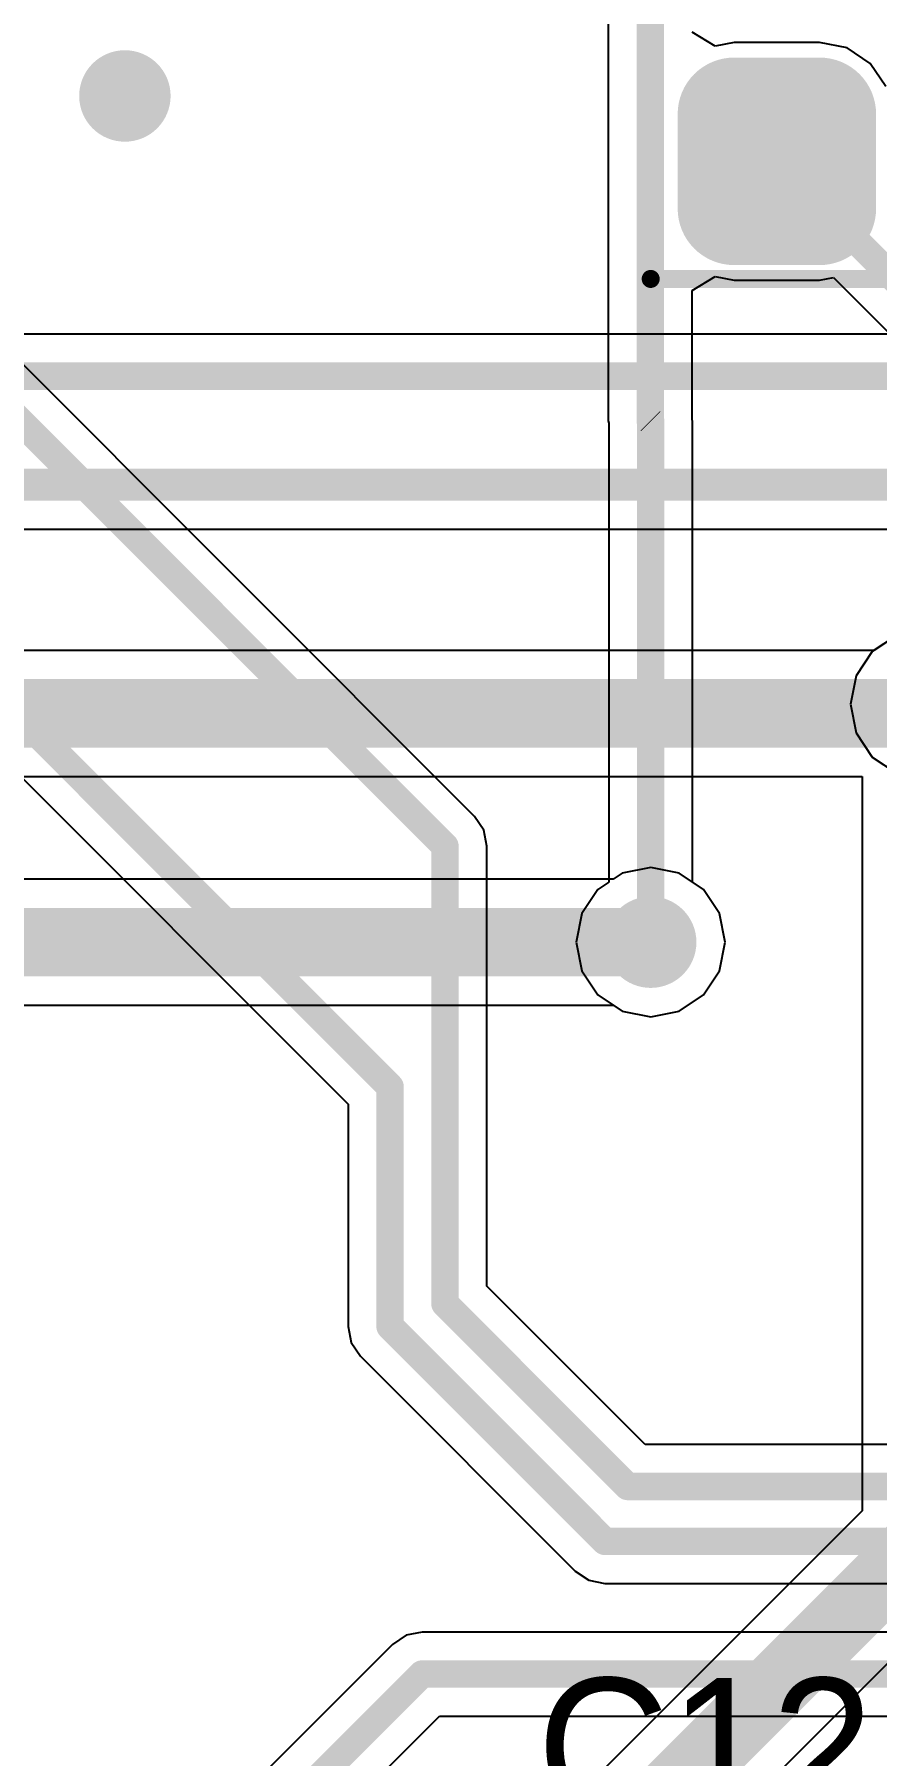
# Model space of a CAD drawing. Header units: millimetres. Extents: x -14 to 86, y -29 to 39.
# Drawn here: x 34.55 to 39.23, y 12.76 to 22.31 of the extents above; entities that cross this region are included whole.
import ezdxf

# ---------------------------------------------------------------- set-up
doc = ezdxf.new("R2010")
doc.units = ezdxf.units.MM
for name, color, linetype in [('BottomLayer', 5, 'Continuous'), ('Mechanical15', 56, 'Continuous'), ('MultiLayer', 9, 'Continuous'), ('TopLayer', 1, 'Continuous'), ('TopOverlay', 2, 'Continuous'), ('TopPaste', 8, 'Continuous'), ('TopSolder', 216, 'Continuous'), ('ViaHoleLayer', 16, 'Continuous')]:
    doc.layers.add(name, color=color, linetype=linetype)

# ---------------------------------------------------------------- blocks, each defined once
blk = doc.blocks.new('SMT_TRIODE_NPN_23')
at = {"layer": 'Mechanical15', "const_width": 0.1}
for points in [[(-1.651, 1.778), (1.651, 1.778)], [(-1.651, -1.778), (-1.651, 1.778)], [(1.651, -1.778), (1.651, 1.778)], [(0, -0.254), (0, 0.254)], [(-0.254, 0), (0.254, 0)], [(-1.651, -1.778), (1.651, -1.778)]]:
    blk.add_lwpolyline(points, dxfattribs=at)
at = {"layer": 'Mechanical15', "const_width": 0.05}
for points in [[(-1.676, 1.778, 1), (-1.626, 1.778, 1)], [(-1.676, 1.778, 1), (-1.626, 1.778, 1)], [(1.626, 1.778, 1), (1.676, 1.778, 1)], [(1.626, 1.778, 1), (1.676, 1.778, 1)], [(-0.025, 0.254, 1), (0.025, 0.254, 1)], [(-0.279, 0, 1), (-0.229, 0, 1)], [(0.229, 0, 1), (0.279, 0, 1)], [(-0.025, -0.254, 1), (0.025, -0.254, 1)], [(-1.676, -1.778, 1), (-1.626, -1.778, 1)], [(-1.676, -1.778, 1), (-1.626, -1.778, 1)], [(1.626, -1.778, 1), (1.676, -1.778, 1)], [(1.626, -1.778, 1), (1.676, -1.778, 1)]]:
    blk.add_lwpolyline(points, format="xyb", close=True, dxfattribs=at)
at = {"layer": 'TopLayer', "const_width": 0.2375}
for points in [[(-0.3563, 1.3875, 1), (-0.1188, 1.3875, 1)], [(0.1188, 1.3875, 1), (0.3563, 1.3875, 1)], [(-0.3563, 0.8625, 1), (-0.1188, 0.8625, 1)], [(0.1188, 0.8625, 1), (0.3563, 0.8625, 1)], [(-1.3063, -0.8625, 1), (-1.0688, -0.8625, 1)], [(-0.8313, -0.8625, 1), (-0.5938, -0.8625, 1)], [(0.5938, -0.8625, 1), (0.8313, -0.8625, 1)], [(1.0688, -0.8625, 1), (1.3063, -0.8625, 1)], [(-1.3063, -1.3875, 1), (-1.0688, -1.3875, 1)], [(-0.8313, -1.3875, 1), (-0.5938, -1.3875, 1)], [(0.5938, -1.3875, 1), (0.8313, -1.3875, 1)], [(1.0688, -1.3875, 1), (1.3063, -1.3875, 1)]]:
    blk.add_lwpolyline(points, format="xyb", close=True, dxfattribs=at)
at = {"layer": 'TopLayer'}
for points in [[(-0.2375, 0.625), (0.2375, 0.625), (-0.2375, 1.625), (0.2375, 1.625)], [(-0.475, 0.8625), (0.475, 0.8625), (-0.475, 1.3875), (0.475, 1.3875)], [(-1.1875, -1.625), (-0.7125, -1.625), (-1.1875, -0.625), (-0.7125, -0.625)], [(0.7125, -1.625), (1.1875, -1.625), (0.7125, -0.625), (1.1875, -0.625)], [(-1.425, -1.3875), (-0.475, -1.3875), (-1.425, -0.8625), (-0.475, -0.8625)], [(0.475, -1.3875), (1.425, -1.3875), (0.475, -0.8625), (1.425, -0.8625)]]:
    blk.add_solid(points, dxfattribs=at)
at = {"layer": 'TopOverlay', "const_width": 0.2}
for points in [[(-1.3284, 1.125), (-0.875, 1.125)], [(-1.325, -0.225), (-1.325, 1.125)], [(0.875, 1.125), (1.325, 1.125)], [(1.325, -0.225), (1.325, 1.125)]]:
    blk.add_lwpolyline(points, dxfattribs=at)
at = {"layer": 'TopOverlay', "const_width": 0.1}
for points in [[(-1.3784, 1.125, 1), (-1.2784, 1.125, 1)], [(-1.375, 1.125, 1), (-1.275, 1.125, 1)], [(-0.925, 1.125, 1), (-0.825, 1.125, 1)], [(0.825, 1.125, 1), (0.925, 1.125, 1)], [(1.275, 1.125, 1), (1.375, 1.125, 1)], [(1.275, 1.125, 1), (1.375, 1.125, 1)], [(-1.375, -0.225, 1), (-1.275, -0.225, 1)], [(1.275, -0.225, 1), (1.375, -0.225, 1)]]:
    blk.add_lwpolyline(points, format="xyb", close=True, dxfattribs=at)
at = {"layer": 'TopPaste', "const_width": 0.2375}
for points in [[(-0.3563, 1.3875, 1), (-0.1188, 1.3875, 1)], [(0.1188, 1.3875, 1), (0.3563, 1.3875, 1)], [(-0.3563, 0.8625, 1), (-0.1188, 0.8625, 1)], [(0.1188, 0.8625, 1), (0.3563, 0.8625, 1)], [(-1.3063, -0.8625, 1), (-1.0688, -0.8625, 1)], [(-0.8313, -0.8625, 1), (-0.5938, -0.8625, 1)], [(0.5938, -0.8625, 1), (0.8313, -0.8625, 1)], [(1.0688, -0.8625, 1), (1.3063, -0.8625, 1)], [(-1.3063, -1.3875, 1), (-1.0688, -1.3875, 1)], [(-0.8313, -1.3875, 1), (-0.5938, -1.3875, 1)], [(0.5938, -1.3875, 1), (0.8313, -1.3875, 1)], [(1.0688, -1.3875, 1), (1.3063, -1.3875, 1)]]:
    blk.add_lwpolyline(points, format="xyb", close=True, dxfattribs=at)
at = {"layer": 'TopPaste'}
for points in [[(-0.2375, 0.625), (0.2375, 0.625), (-0.2375, 1.625), (0.2375, 1.625)], [(-0.475, 0.8625), (0.475, 0.8625), (-0.475, 1.3875), (0.475, 1.3875)], [(-1.1875, -1.625), (-0.7125, -1.625), (-1.1875, -0.625), (-0.7125, -0.625)], [(0.7125, -1.625), (1.1875, -1.625), (0.7125, -0.625), (1.1875, -0.625)], [(-1.425, -1.3875), (-0.475, -1.3875), (-1.425, -0.8625), (-0.475, -0.8625)], [(0.475, -1.3875), (1.425, -1.3875), (0.475, -0.8625), (1.425, -0.8625)]]:
    blk.add_solid(points, dxfattribs=at)
at = {"layer": 'TopSolder', "const_width": 0.3137}
for points in [[(-0.3944, 1.3875, 1), (-0.0807, 1.3875, 1)], [(0.0807, 1.3875, 1), (0.3944, 1.3875, 1)], [(-0.3944, 0.8625, 1), (-0.0807, 0.8625, 1)], [(0.0807, 0.8625, 1), (0.3944, 0.8625, 1)], [(-1.3444, -0.8625, 1), (-1.0307, -0.8625, 1)], [(-0.8694, -0.8625, 1), (-0.5557, -0.8625, 1)], [(0.5557, -0.8625, 1), (0.8694, -0.8625, 1)], [(1.0307, -0.8625, 1), (1.3444, -0.8625, 1)], [(-1.3444, -1.3875, 1), (-1.0307, -1.3875, 1)], [(-0.8694, -1.3875, 1), (-0.5557, -1.3875, 1)], [(0.5557, -1.3875, 1), (0.8694, -1.3875, 1)], [(1.0307, -1.3875, 1), (1.3444, -1.3875, 1)]]:
    blk.add_lwpolyline(points, format="xyb", close=True, dxfattribs=at)
at = {"layer": 'TopSolder'}
for points in [[(-0.2375, 0.5488), (0.2375, 0.5488), (-0.2375, 1.7012), (0.2375, 1.7012)], [(-0.5512, 0.8625), (0.5512, 0.8625), (-0.5512, 1.3875), (0.5512, 1.3875)], [(-1.1875, -1.7012), (-0.7125, -1.7012), (-1.1875, -0.5488), (-0.7125, -0.5488)], [(0.7125, -1.7012), (1.1875, -1.7012), (0.7125, -0.5488), (1.1875, -0.5488)], [(-1.5012, -1.3875), (-0.3988, -1.3875), (-1.5012, -0.8625), (-0.3988, -0.8625)], [(0.3988, -1.3875), (1.5012, -1.3875), (0.3988, -0.8625), (1.5012, -0.8625)]]:
    blk.add_solid(points, dxfattribs=at)

msp = doc.modelspace()

# ---------------------------------------------------------------- linework, layer by layer
at = {"layer": 'BottomLayer'}
for p, q in [((40.0319, 20.6483), (33.5657, 20.6483)), ((32.5628, 19.566), (41.1816, 19.566)), ((39.3384, 18.9756), (39.2127, 18.8916)), ((39.2127, 18.8916), (32.8473, 18.8916)), ((32.8473, 18.1924), (39.1474, 18.1924)), ((39.1474, 18.1924), (39.1474, 14.1148)), ((37.973, 17.6864), (37.8144, 17.6548)), ((38.1316, 17.6548), (37.973, 17.6864)), ((37.7647, 17.6216), (29.083, 17.6216)), ((37.8144, 17.6548), (37.7647, 17.6216)), ((38.266, 17.565), (38.1316, 17.6548)), ((38.3558, 17.4306), (38.266, 17.565)), ((38.3874, 17.272), (38.3558, 17.4306)), ((38.3558, 17.1134), (38.3874, 17.272)), ((38.266, 16.979), (38.3558, 17.1134)), ((29.2278, 16.9224), (37.7647, 16.9224)), ((37.7647, 16.9224), (37.8144, 16.8892)), ((38.1316, 16.8892), (38.266, 16.979)), ((37.8144, 16.8892), (37.973, 16.8576)), ((37.973, 16.8576), (38.1316, 16.8892)), ((39.1474, 14.1148), (37.492, 12.4595)), ((37.9865, 11.965), (39.7442, 13.7228))]:
    msp.add_line(p, q, dxfattribs=at)
for points, const_width in [([(34.925, 21.971, 1), (35.179, 21.971, 1)], 0.254), ([(37.846, 17.272, 1), (38.1, 17.272, 1)], 0.254), ([(37.8777, 17.272, 1), (38.0682, 17.272, 1)], 0.1905)]:
    msp.add_lwpolyline(points, format="xyb", close=True, dxfattribs=dict(at, const_width=const_width))
for points, const_width in [([(33.2613, 20.4153), (40.2908, 20.4153)], 0.1524), ([(32.5628, 19.812), (41.3766, 19.812)], 0.1778), ([(32.639, 18.542), (39.497, 18.542)], 0.381), ([(29.083, 17.272), (37.973, 17.272)], 0.381), ([(37.592, 12.065), (39.497, 13.97)], 0.381)]:
    msp.add_lwpolyline(points, dxfattribs=dict(at, const_width=const_width))
at = {"layer": 'MultiLayer', "const_width": 0.254}
for points in [[(34.925, 21.971, 1), (35.179, 21.971, 1)], [(37.846, 17.272, 1), (38.1, 17.272, 1)]]:
    msp.add_lwpolyline(points, format="xyb", close=True, dxfattribs=at)
at = {"layer": 'TopLayer'}
for p, q in [((37.7373, 24.0004), (37.7373, 20.1665)), ((38.3305, 22.2469), (38.2035, 22.3248)), ((38.4365, 22.268), (38.3305, 22.2469)), ((38.9115, 22.268), (38.4365, 22.268)), ((39.0636, 22.2378), (38.9115, 22.268)), ((39.1926, 22.1516), (39.0636, 22.2378)), ((39.2788, 22.0226), (39.1926, 22.1516)), ((36.9948, 17.9702), (33.1094, 21.8557)), ((38.2035, 20.8912), (38.3305, 20.9691)), ((38.3305, 20.9691), (38.4365, 20.948)), ((38.4365, 20.948), (38.9115, 20.948)), ((38.9115, 20.948), (38.989, 20.9634)), ((38.989, 20.9634), (39.3147, 20.6377)), ((38.2035, 20.1769), (38.2035, 20.8912)), ((37.7373, 20.1665), (37.7399, 20.1534)), ((38.2061, 20.1639), (38.2035, 20.1769)), ((37.7399, 20.1534), (37.7399, 17.605)), ((38.2061, 17.605), (38.2061, 20.1639)), ((32.7892, 19.8753), (36.2921, 16.3723)), ((39.3384, 18.9756), (39.204, 18.8858)), ((39.204, 18.8858), (39.1142, 18.7514)), ((39.1142, 18.7514), (39.0826, 18.5928)), ((39.0826, 18.5928), (39.1142, 18.4342)), ((39.1142, 18.4342), (39.204, 18.2998)), ((39.204, 18.2998), (39.3384, 18.21)), ((37.0453, 17.8946), (36.9948, 17.9702)), ((37.0631, 17.8054), (37.0453, 17.8946)), ((37.0631, 15.3612), (37.0631, 17.8054)), ((37.7399, 17.605), (37.68, 17.565)), ((38.266, 17.565), (38.2061, 17.605)), ((37.68, 17.565), (37.5902, 17.4306)), ((38.3558, 17.4306), (38.266, 17.565)), ((37.5902, 17.4306), (37.5586, 17.272)), ((38.3874, 17.272), (38.3558, 17.4306)), ((37.5586, 17.272), (37.5902, 17.1134)), ((38.3558, 17.1134), (38.3874, 17.272)), ((37.5902, 17.1134), (37.68, 16.979)), ((38.266, 16.979), (38.3558, 17.1134)), ((37.68, 16.979), (37.8144, 16.8892)), ((38.1316, 16.8892), (38.266, 16.979)), ((37.8144, 16.8892), (37.973, 16.8576)), ((37.973, 16.8576), (38.1316, 16.8892)), ((36.2921, 16.3723), (36.2921, 15.1384)), ((37.9418, 14.4825), (37.0631, 15.3612)), ((36.2921, 15.1384), (36.3099, 15.0492)), ((36.3099, 15.0492), (36.3604, 14.9736)), ((36.3604, 14.9736), (37.5542, 13.7798)), ((44.7811, 14.4825), (37.9418, 14.4825)), ((37.5542, 13.7798), (37.6298, 13.7293)), ((37.6298, 13.7293), (37.719, 13.7115)), ((37.719, 13.7115), (47.6343, 13.7115)), ((36.6138, 13.4233), (36.5382, 13.3728)), ((36.703, 13.4411), (36.6138, 13.4233)), ((47.546, 13.4411), (36.703, 13.4411)), ((36.5382, 13.3728), (35.1322, 11.9668)), ((35.5301, 11.7055), (36.7995, 12.9749)), ((36.7995, 12.9749), (47.546, 12.9749))]:
    msp.add_line(p, q, dxfattribs=at)
at = {"layer": 'TopLayer', "const_width": 0.1524}
for points in [[(37.9704, 20.1665), (37.9704, 24.0004)], [(32.9446, 21.6909), (36.83, 17.8054)], [(38.674, 21.608), (39.5478, 20.7342)], [(32.0391, 20.955), (36.5252, 16.4689)], [(37.9704, 20.1665), (37.973, 20.1639)], [(37.973, 17.272), (37.973, 20.1639)], [(36.83, 15.2647), (36.83, 17.8054)], [(36.5252, 15.1384), (36.5252, 16.4689)], [(36.83, 15.2647), (37.8453, 14.2494)], [(36.5252, 15.1384), (37.719, 13.9446)], [(37.8453, 14.2494), (55.8292, 14.2494)], [(37.719, 13.9446), (56.0324, 13.9446)], [(35.297, 11.802), (36.703, 13.208)], [(36.703, 13.208), (47.879, 13.208)]]:
    msp.add_lwpolyline(points, dxfattribs=at)
at = {"layer": 'TopLayer'}
for points, const_width in [([(34.925, 21.971, 1), (35.179, 21.971, 1)], 0.254), ([(38.6359, 21.608, 1), (38.7121, 21.608, 1)], 0.0762), ([(37.9323, 20.1665, 1), (38.0085, 20.1665, 1)], 0.0762), ([(37.9323, 20.1665, 1), (38.0085, 20.1665, 1)], 0.0762), ([(37.9349, 20.1639, 1), (38.0111, 20.1639, 1)], 0.0762), ([(37.9349, 20.1639, 1), (38.0111, 20.1639, 1)], 0.0762), ([(36.7919, 17.8054, 1), (36.8681, 17.8054, 1)], 0.0762), ([(36.7919, 17.8054, 1), (36.8681, 17.8054, 1)], 0.0762), ([(37.846, 17.272, 1), (38.1, 17.272, 1)], 0.254), ([(37.9349, 17.272, 1), (38.0111, 17.272, 1)], 0.0762), ([(36.4871, 16.4689, 1), (36.5633, 16.4689, 1)], 0.0762), ([(36.4871, 16.4689, 1), (36.5633, 16.4689, 1)], 0.0762), ([(36.7919, 15.2647, 1), (36.8681, 15.2647, 1)], 0.0762), ([(36.7919, 15.2647, 1), (36.8681, 15.2647, 1)], 0.0762), ([(36.4871, 15.1384, 1), (36.5633, 15.1384, 1)], 0.0762), ([(36.4871, 15.1384, 1), (36.5633, 15.1384, 1)], 0.0762), ([(37.8072, 14.2494, 1), (37.8834, 14.2494, 1)], 0.0762), ([(37.8072, 14.2494, 1), (37.8834, 14.2494, 1)], 0.0762), ([(37.6809, 13.9446, 1), (37.7571, 13.9446, 1)], 0.0762), ([(37.6809, 13.9446, 1), (37.7571, 13.9446, 1)], 0.0762), ([(36.6649, 13.208, 1), (36.7411, 13.208, 1)], 0.0762), ([(36.6649, 13.208, 1), (36.7411, 13.208, 1)], 0.0762)]:
    msp.add_lwpolyline(points, format="xyb", close=True, dxfattribs=dict(at, const_width=const_width))
at = {"layer": 'ViaHoleLayer', "const_width": 0.127}
for points in [[(34.9885, 21.971, 1), (35.1155, 21.971, 1)], [(37.9095, 17.272, 1), (38.0365, 17.272, 1)]]:
    msp.add_lwpolyline(points, format="xyb", close=True, dxfattribs=at)

# ---------------------------------------------------------------- block references
msp.add_blockref('SMT_TRIODE_NPN_23', (39.624, 22.733))

# ---------------------------------------------------------------- texts
at = {"layer": 'TopOverlay'}
msp.add_text('C12', height=0.762, dxfattribs=at).set_placement((37.3412, 12.4236))

doc.saveas('drawing.dxf')
